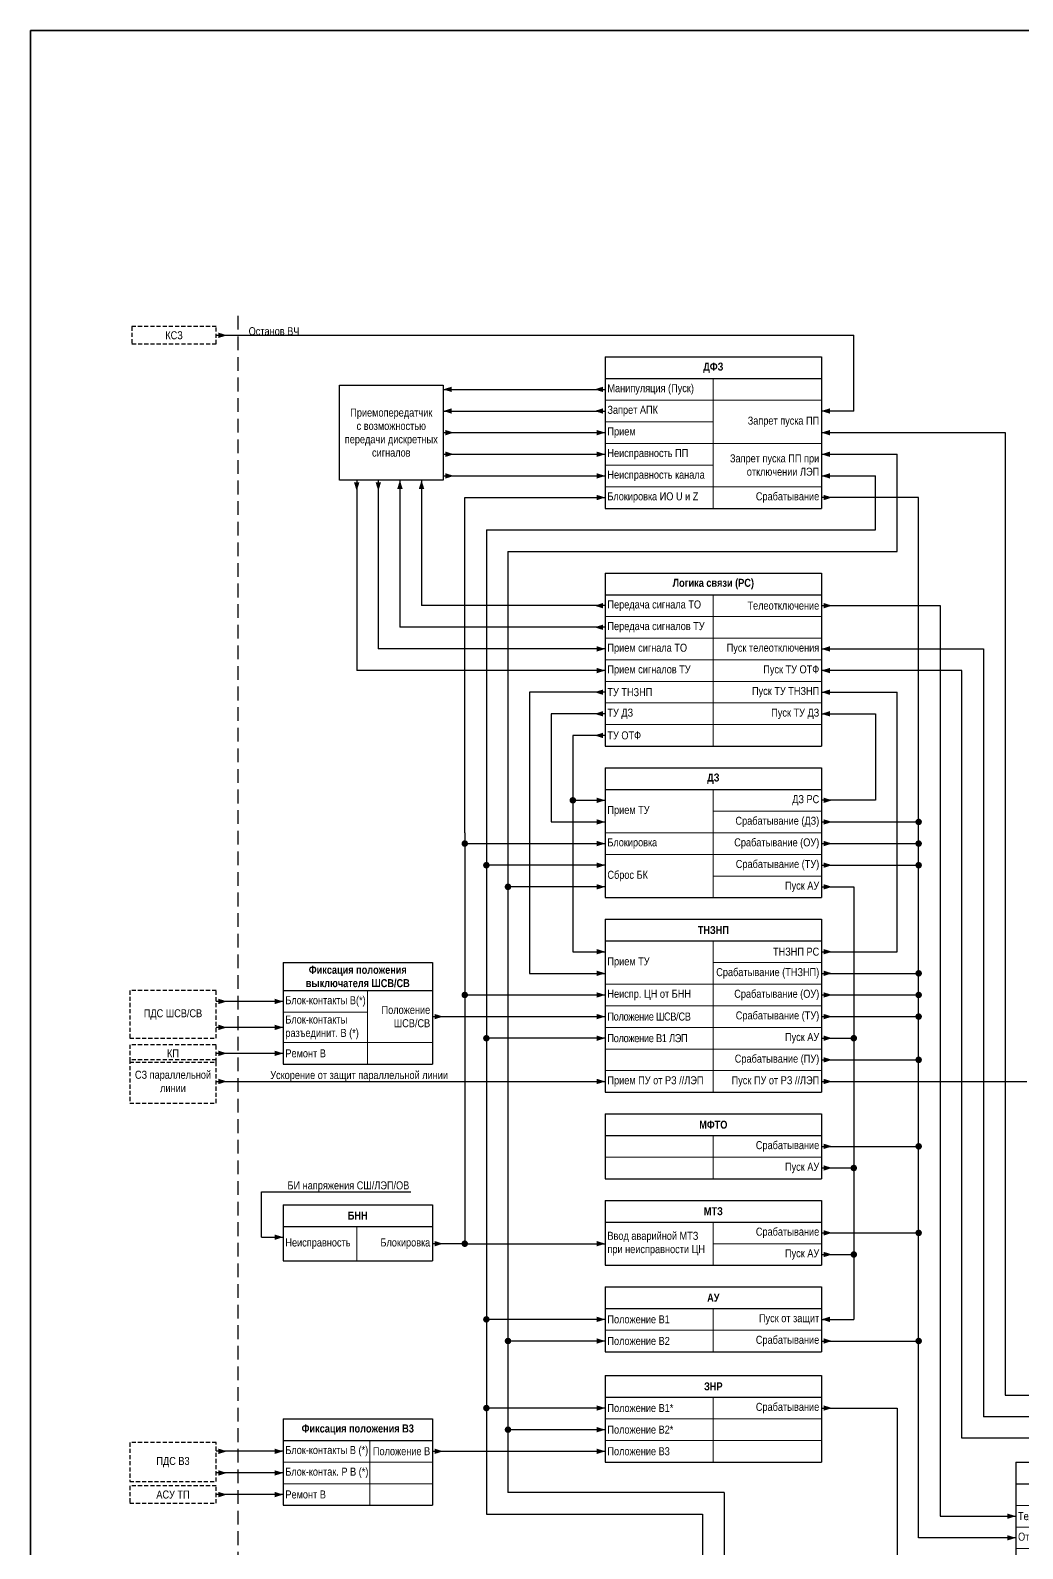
# Model space of a CAD drawing. Header units: millimetres. Extents: x -14593 to 14732, y -17400 to 5232.
# Drawn here: x 1999 to 2458, y -6421 to -5719 of the extents above; entities that cross this region are included whole.
import ezdxf

# ---------------------------------------------------------------- set-up
doc = ezdxf.new("R2010")
doc.units = ezdxf.units.MM
doc.linetypes.add('штриховая2', pattern=[9.525, 6.35, -3.175])
for name, color, linetype, lineweight in [('Основная', 7, 'Continuous', 30), ('Отключение_включение', 1, 'Continuous', 30), ('Цепи внешние', 84, 'Continuous', 30), ('Цепи внутренние', 5, 'Continuous', 30)]:
    doc.layers.add(name, color=color, linetype=linetype, lineweight=lineweight)
doc.layers.add('Рамка', color=8, linetype='Continuous', lineweight=35, plot=False)
doc.styles.add('Narrow', font='ARIALN.TTF')
doc.styles.add('Табл дан', font='ARIALN.TTF')
doc.styles.add('Табл загол', font='ARIALNB.TTF')

# ---------------------------------------------------------------- blocks, each defined once
blk = doc.blocks.new('*T362')
at = {"layer": 'Основная', "color": 0, "linetype": 'ByBlock', "lineweight": -2, "transparency": 16777216}
for p, q in [((0, 0), (100, 0)), ((0, 0), (0, -10)), ((100, 0), (100, -10))]:
    blk.add_line(p, q, dxfattribs=at)
at = {"layer": 'Основная', "color": 0, "linetype": 'ByBlock', "lineweight": 30, "transparency": 16777216}
for p, q in [((0, -10), (100, -10)), ((0, -10), (0, -60)), ((100, -10), (100, -60)), ((0, -60), (100, -60))]:
    blk.add_line(p, q, dxfattribs=at)
at = {"layer": 'Основная', "color": 0, "linetype": 'ByBlock', "lineweight": 18, "transparency": 16777216}
for p, q in [((50, -10), (50, -60)), ((50, -20), (100, -20)), ((0, -30), (100, -30)), ((0, -40), (100, -40)), ((50, -50), (100, -50))]:
    blk.add_line(p, q, dxfattribs=at)
at = {"layer": 'Основная', "color": 0, "transparency": 16777216, "char_height": 3.7}
for s, insert, width, attachment_point, style in [('{\\C256;ДЗ}', (50, -5), 97, 5, 'Табл загол'), ('ДЗ РС', (99, -15), 48, 6, 'Табл дан'), ('Прием ТУ', (1, -20), 48, 4, 'Табл дан'), ('Срабатывание (ДЗ)', (99, -25), 48, 6, 'Табл дан'), ('{\\C256;Блокировка}', (1, -35), 48, 4, 'Табл дан'), ('Срабатывание (ОУ)', (99, -35), 48, 6, 'Табл дан'), ('Сброс БК', (1, -50), 48, 4, 'Табл дан'), ('Срабатывание (ТУ)', (99, -45), 48, 6, 'Табл дан'), ('Пуск АУ', (99, -55), 48, 6, 'Табл дан')]:
    blk.add_mtext(s, dxfattribs=dict(at, insert=insert, width=width, attachment_point=attachment_point, style=style))
blk = doc.blocks.new('*T363')
at = {"layer": 'Основная', "color": 0, "linetype": 'ByBlock', "lineweight": -2, "transparency": 16777216}
for p, q in [((0, 0), (100, 0)), ((0, 0), (0, -10)), ((100, 0), (100, -10))]:
    blk.add_line(p, q, dxfattribs=at)
at = {"layer": 'Основная', "color": 0, "linetype": 'ByBlock', "lineweight": 30, "transparency": 16777216}
for p, q in [((0, -10), (100, -10)), ((0, -10), (0, -30)), ((100, -10), (100, -30)), ((0, -30), (100, -30))]:
    blk.add_line(p, q, dxfattribs=at)
at = {"layer": 'Основная', "color": 0, "linetype": 'ByBlock', "lineweight": 18, "transparency": 16777216}
for p, q in [((50, -10), (50, -30)), ((0, -20), (100, -20))]:
    blk.add_line(p, q, dxfattribs=at)
at = {"layer": 'Основная', "color": 0, "transparency": 16777216, "char_height": 3.7}
for s, insert, width, attachment_point, style in [('{\\C256;МФТО}', (50, -5), 97, 5, 'Табл загол'), ('Срабатывание ', (99, -15), 48, 6, 'Табл дан'), ('Пуск АУ', (99, -25), 48, 6, 'Табл дан')]:
    blk.add_mtext(s, dxfattribs=dict(at, insert=insert, width=width, attachment_point=attachment_point, style=style))
blk = doc.blocks.new('*T364')
at = {"layer": 'Основная', "color": 0, "linetype": 'ByBlock', "lineweight": -2, "transparency": 16777216}
for p, q in [((0, 0), (100, 0)), ((0, 0), (0, -10)), ((100, 0), (100, -10))]:
    blk.add_line(p, q, dxfattribs=at)
at = {"layer": 'Основная', "color": 0, "linetype": 'ByBlock', "lineweight": 30, "transparency": 16777216}
for p, q in [((0, -10), (100, -10)), ((0, -10), (0, -30)), ((100, -10), (100, -30)), ((0, -30), (100, -30))]:
    blk.add_line(p, q, dxfattribs=at)
at = {"layer": 'Основная', "color": 0, "linetype": 'ByBlock', "lineweight": 18, "transparency": 16777216}
for p, q in [((50, -10), (50, -30)), ((50, -20), (100, -20))]:
    blk.add_line(p, q, dxfattribs=at)
at = {"layer": 'Основная', "color": 0, "transparency": 16777216, "char_height": 3.7}
for s, insert, width, attachment_point, style in [('{\\C256;МТЗ}', (50, -5), 97, 5, 'Табл загол'), ('Срабатывание', (99, -15), 48, 6, 'Табл дан'), ('Ввод аварийной МТЗ при неисправности ЦН', (1, -20), 48, 4, 'Табл дан'), ('Пуск АУ', (99, -25), 48, 6, 'Табл дан')]:
    blk.add_mtext(s, dxfattribs=dict(at, insert=insert, width=width, attachment_point=attachment_point, style=style))
blk = doc.blocks.new('*T365')
at = {"layer": 'Основная', "color": 0, "linetype": 'ByBlock', "lineweight": -2, "transparency": 16777216}
for p, q in [((0, 0), (100, 0)), ((0, 0), (0, -10)), ((100, 0), (100, -10))]:
    blk.add_line(p, q, dxfattribs=at)
at = {"layer": 'Основная', "color": 0, "linetype": 'ByBlock', "lineweight": 30, "transparency": 16777216}
for p, q in [((0, -10), (100, -10)), ((0, -10), (0, -30)), ((100, -10), (100, -30)), ((0, -30), (100, -30))]:
    blk.add_line(p, q, dxfattribs=at)
at = {"layer": 'Основная', "color": 0, "linetype": 'ByBlock', "lineweight": 18, "transparency": 16777216}
for p, q in [((50, -10), (50, -30)), ((0, -20), (100, -20))]:
    blk.add_line(p, q, dxfattribs=at)
at = {"layer": 'Основная', "color": 0, "transparency": 16777216, "char_height": 3.7}
for s, insert, width, attachment_point, style in [('{\\C256;АУ}', (50, -5), 97, 5, 'Табл загол'), ('Положение В1', (1, -15), 48, 4, 'Табл дан'), ('Пуск от защит', (99, -15), 48, 6, 'Табл дан'), ('Положение В2', (1, -25), 48, 4, 'Табл дан'), ('Срабатывание', (99, -25), 48, 6, 'Табл дан')]:
    blk.add_mtext(s, dxfattribs=dict(at, insert=insert, width=width, attachment_point=attachment_point, style=style))
blk = doc.blocks.new('*T366')
at = {"layer": 'Основная', "color": 0, "linetype": 'ByBlock', "lineweight": -2, "transparency": 16777216}
for p, q in [((0, 0), (100, 0)), ((0, 0), (0, -10)), ((100, 0), (100, -10))]:
    blk.add_line(p, q, dxfattribs=at)
at = {"layer": 'Основная', "color": 0, "linetype": 'ByBlock', "lineweight": 30, "transparency": 16777216}
for p, q in [((0, -10), (100, -10)), ((0, -10), (0, -40)), ((100, -10), (100, -40)), ((0, -40), (100, -40))]:
    blk.add_line(p, q, dxfattribs=at)
at = {"layer": 'Основная', "color": 0, "linetype": 'ByBlock', "lineweight": 18, "transparency": 16777216}
for p, q in [((50, -10), (50, -40)), ((0, -20), (100, -20)), ((0, -30), (100, -30))]:
    blk.add_line(p, q, dxfattribs=at)
at = {"layer": 'Основная', "color": 0, "transparency": 16777216, "char_height": 3.7}
for s, insert, width, attachment_point, style in [('{\\C256;ЗНР}', (50, -5), 97, 5, 'Табл загол'), ('\\A1;Положение В1*', (1, -15), 48, 4, 'Табл дан'), ('Срабатывание', (99, -15), 48, 6, 'Табл дан'), ('\\A1;Положение В2*', (1, -25), 48, 4, 'Табл дан'), ('\\A1;Положение В3', (1, -35), 48, 4, 'Табл дан')]:
    blk.add_mtext(s, dxfattribs=dict(at, insert=insert, width=width, attachment_point=attachment_point, style=style))
blk = doc.blocks.new('Point')
at = {"layer": 'Основная', "color": 0, "const_width": 1.5}
blk.add_lwpolyline([(-0.75, 0, 1), (0.75, 0, 1)], format="xyb", close=True, dxfattribs=at)
blk = doc.blocks.new('*T367')
at = {"layer": 'Основная', "color": 0, "linetype": 'ByBlock', "lineweight": -2, "transparency": 16777216}
for p, q in [((0, 0), (100, 0)), ((0, 0), (0, -10)), ((100, 0), (100, -10))]:
    blk.add_line(p, q, dxfattribs=at)
at = {"layer": 'Основная', "color": 0, "linetype": 'ByBlock', "lineweight": 30, "transparency": 16777216}
for p, q in [((0, -10), (100, -10)), ((0, -10), (0, -70)), ((100, -10), (100, -70)), ((0, -70), (100, -70))]:
    blk.add_line(p, q, dxfattribs=at)
at = {"layer": 'Основная', "color": 0, "linetype": 'ByBlock', "lineweight": 18, "transparency": 16777216}
for p, q in [((50, -10), (50, -70)), ((0, -20), (100, -20)), ((0, -30), (100, -30)), ((0, -40), (100, -40)), ((0, -50), (100, -50)), ((50, -60), (100, -60))]:
    blk.add_line(p, q, dxfattribs=at)
at = {"layer": 'Основная', "color": 0, "transparency": 16777216, "char_height": 3.7}
for s, insert, width, attachment_point, style in [('{\\C256;Логика отключения}', (50, -5), 97, 5, 'Табл загол'), ('Пуск ТУ ОТФ', (99, -15), 48, 6, 'Табл дан'), ('Телеотключение', (1, -25), 48, 4, 'Табл дан'), ('Пуск ТО', (99, -25), 48, 6, 'Табл дан'), ('{\\C256;Отключение от защит}', (1, -35), 48, 4, 'Табл дан'), ('Останов ВЧ', (99, -35), 48, 6, 'Табл дан'), ('Отключение от ЗНР', (1, -45), 48, 4, 'Табл дан'), ('Отключение', (99, -45), 48, 6, 'Табл дан'), ('Запрет АПВ', (99, -55), 48, 6, 'Табл дан'), ('Отключение от УРОВ', (1, -60), 48, 4, 'Табл дан')]:
    blk.add_mtext(s, dxfattribs=dict(at, insert=insert, width=width, attachment_point=attachment_point, style=style))
blk = doc.blocks.new('*T368')
at = {"layer": 'Основная', "color": 0, "linetype": 'ByBlock', "lineweight": -2, "transparency": 16777216}
for p, q in [((0, 0), (69, 0)), ((0, 0), (0, -10)), ((69, 0), (69, -10))]:
    blk.add_line(p, q, dxfattribs=at)
at = {"layer": 'Основная', "color": 0, "linetype": 'ByBlock', "lineweight": 30, "transparency": 16777216}
for p, q in [((0, -10), (69, -10)), ((0, -10), (0, -26)), ((69, -10), (69, -26)), ((0, -26), (69, -26))]:
    blk.add_line(p, q, dxfattribs=at)
at = {"layer": 'Основная', "color": 0, "linetype": 'ByBlock', "lineweight": 18, "transparency": 16777216}
blk.add_line((34, -10), (34, -26), dxfattribs=at)
at = {"layer": 'Основная', "color": 0, "transparency": 16777216, "char_height": 3.7}
for s, insert, width, attachment_point, style in [('{\\C256;БНН}', (34.5, -5), 66, 5, 'Табл загол'), ('Неисправность', (1, -18), 32, 4, 'Табл дан'), ('Блокировка', (68, -18), 33, 6, 'Табл дан')]:
    blk.add_mtext(s, dxfattribs=dict(at, insert=insert, width=width, attachment_point=attachment_point, style=style))
blk = doc.blocks.new('*T372')
at = {"layer": 'Основная', "color": 0, "linetype": 'ByBlock', "lineweight": -2, "transparency": 16777216}
for p, q in [((0, 0), (100, 0)), ((0, 0), (0, -10)), ((100, 0), (100, -10))]:
    blk.add_line(p, q, dxfattribs=at)
at = {"layer": 'Основная', "color": 0, "linetype": 'ByBlock', "lineweight": 30, "transparency": 16777216}
for p, q in [((0, -10), (100, -10)), ((0, -10), (0, -80)), ((100, -10), (100, -80)), ((0, -80), (100, -80))]:
    blk.add_line(p, q, dxfattribs=at)
at = {"layer": 'Основная', "color": 0, "linetype": 'ByBlock', "lineweight": 18, "transparency": 16777216}
for p, q in [((50, -10), (50, -80)), ((50, -20), (100, -20)), ((0, -30), (100, -30)), ((0, -40), (100, -40)), ((0, -50), (100, -50)), ((0, -60), (100, -60)), ((0, -70), (100, -70))]:
    blk.add_line(p, q, dxfattribs=at)
at = {"layer": 'Основная', "color": 0, "transparency": 16777216, "char_height": 3.7}
for s, insert, width, attachment_point, style in [('{\\C256;ТНЗНП}', (50, -5), 97, 5, 'Табл загол'), ('ТНЗНП РС', (99, -15), 48, 6, 'Табл дан'), ('Прием ТУ', (1, -20), 48, 4, 'Табл дан'), ('Срабатывание ({\\C256;ТНЗНП)}', (99, -25), 48, 6, 'Табл дан'), ('{\\C256;Неиспр. ЦН от БНН }', (1, -35), 48, 4, 'Табл дан'), ('Срабатывание (ОУ)', (99, -35), 48, 6, 'Табл дан'), ('{\\T0.95;Положение ШСВ/СВ}', (1, -45), 48, 4, 'Табл дан'), ('Срабатывание (ТУ)', (99, -45), 48, 6, 'Табл дан'), ('{\\T0.95;Положение В1 ЛЭП}', (1, -55), 48, 4, 'Табл дан'), ('Пуск АУ', (99, -55), 48, 6, 'Табл дан'), ('Срабатывание (ПУ)', (99, -65), 48, 6, 'Табл дан'), ('Прием ПУ от РЗ //ЛЭП', (1, -75), 48, 4, 'Табл дан'), ('Пуск ПУ от РЗ //ЛЭП', (99, -75), 48, 6, 'Табл дан')]:
    blk.add_mtext(s, dxfattribs=dict(at, insert=insert, width=width, attachment_point=attachment_point, style=style))
blk = doc.blocks.new('*T373')
at = {"layer": 'Основная', "color": 0, "linetype": 'ByBlock', "lineweight": -2, "transparency": 16777216}
for p, q in [((0, 0), (100, 0)), ((0, 0), (0, -10)), ((100, 0), (100, -10))]:
    blk.add_line(p, q, dxfattribs=at)
at = {"layer": 'Основная', "color": 0, "linetype": 'ByBlock', "lineweight": 30, "transparency": 16777216}
for p, q in [((0, -10), (100, -10)), ((0, -10), (0, -80)), ((100, -10), (100, -80)), ((0, -80), (100, -80))]:
    blk.add_line(p, q, dxfattribs=at)
at = {"layer": 'Основная', "color": 0, "linetype": 'ByBlock', "lineweight": 18, "transparency": 16777216}
for p, q in [((50, -10), (50, -80)), ((0, -20), (100, -20)), ((0, -30), (100, -30)), ((0, -40), (100, -40)), ((0, -50), (100, -50)), ((0, -60), (100, -60)), ((0, -70), (100, -70))]:
    blk.add_line(p, q, dxfattribs=at)
at = {"layer": 'Основная', "color": 0, "transparency": 16777216, "char_height": 3.7}
for s, insert, width, attachment_point, style in [('Логика связи (РС)', (50, -5), 97, 5, 'Табл загол'), ('Передача сигнала ТО ', (1, -15), 48, 4, 'Табл дан'), ('Телеотключение', (99, -15), 48, 6, 'Табл дан'), ('Передача сигналов ТУ', (1, -25), 48, 4, 'Табл дан'), ('Прием сигнала ТО ', (1, -35), 48, 4, 'Табл дан'), ('Пуск телеотключения', (99, -35), 48, 6, 'Табл дан'), ('Прием сигналов ТУ', (1, -45), 48, 4, 'Табл дан'), ('Пуск ТУ ОТФ', (99, -45), 48, 6, 'Табл дан'), ('ТУ ТНЗНП', (1, -55), 48, 4, 'Табл дан'), ('Пуск ТУ ТНЗНП', (99, -55), 48, 6, 'Табл дан'), ('ТУ ДЗ', (1, -65), 48, 4, 'Табл дан'), ('Пуск ТУ ДЗ', (99, -65), 48, 6, 'Табл дан'), ('ТУ ОТФ', (1, -75), 48, 4, 'Табл дан')]:
    blk.add_mtext(s, dxfattribs=dict(at, insert=insert, width=width, attachment_point=attachment_point, style=style))
blk = doc.blocks.new('*T374')
at = {"layer": 'Основная', "color": 0, "linetype": 'ByBlock', "lineweight": -2, "transparency": 16777216}
for p, q in [((0, 0), (100, 0)), ((0, 0), (0, -10)), ((100, 0), (100, -10))]:
    blk.add_line(p, q, dxfattribs=at)
at = {"layer": 'Основная', "color": 0, "linetype": 'ByBlock', "lineweight": 30, "transparency": 16777216}
for p, q in [((0, -10), (100, -10)), ((0, -10), (0, -70)), ((100, -10), (100, -70)), ((0, -70), (100, -70))]:
    blk.add_line(p, q, dxfattribs=at)
at = {"layer": 'Основная', "color": 0, "linetype": 'ByBlock', "lineweight": 18, "transparency": 16777216}
for p, q in [((50, -10), (50, -70)), ((0, -20), (100, -20)), ((0, -30), (50, -30)), ((0, -40), (100, -40)), ((0, -50), (50, -50)), ((0, -60), (100, -60))]:
    blk.add_line(p, q, dxfattribs=at)
at = {"layer": 'Основная', "color": 0, "transparency": 16777216, "char_height": 3.7}
for s, insert, width, attachment_point, style in [('ДФЗ', (50, -5), 97, 5, 'Табл загол'), ('{\\C256;Манипуляция (Пуск)\\P}', (1, -15), 48, 4, 'Табл дан'), ('{\\C256;Запрет АПК\\P}', (1, -25), 48, 4, 'Табл дан'), ('{\\C256;Запрет пуска ПП\\P}', (99, -30), 48, 6, 'Табл дан'), ('{\\C256;Прием\\P}', (1, -35), 48, 4, 'Табл дан'), ('{\\C256;Неисправность ПП\\P}', (1, -45), 48, 4, 'Табл дан'), ('{\\C256;Запрет пуска ПП при отключении ЛЭП}', (99, -50), 48, 6, 'Табл дан'), ('{\\C256;Неисправность канала\\P}', (1, -55), 48, 4, 'Табл дан'), ('Блокировка ИО U и Z', (1, -65), 48, 4, 'Табл дан'), ('Срабатывание ', (99, -65), 48, 6, 'Табл дан')]:
    blk.add_mtext(s, dxfattribs=dict(at, insert=insert, width=width, attachment_point=attachment_point, style=style))
blk = doc.blocks.new('*T375')
at = {"layer": 'Основная', "color": 0, "linetype": 'ByBlock', "lineweight": -2, "transparency": 16777216}
for p, q in [((0, 0), (69, 0)), ((0, 0), (0, -12.99)), ((69, 0), (69, -12.99))]:
    blk.add_line(p, q, dxfattribs=at)
at = {"layer": 'Основная', "color": 0, "linetype": 'ByBlock', "lineweight": 30, "transparency": 16777216}
for p, q in [((0, -12.99), (69, -12.99)), ((0, -12.99), (0, -47.01)), ((69, -12.99), (69, -47.01)), ((0, -47.01), (69, -47.01))]:
    blk.add_line(p, q, dxfattribs=at)
at = {"layer": 'Основная', "color": 0, "linetype": 'ByBlock', "lineweight": 18, "transparency": 16777216}
for p, q in [((39, -12.99), (39, -47.01)), ((0, -22.99), (39, -22.99)), ((0, -37.01), (69, -37.01))]:
    blk.add_line(p, q, dxfattribs=at)
at = {"layer": 'Основная', "color": 0, "transparency": 16777216, "char_height": 3.7}
for s, insert, width, attachment_point, style in [('Фиксация положения выключателя ШСВ/СВ', (34.5, -6.5), 66, 5, 'Табл загол'), ('Блок-контакты В(*)', (1, -17.99), 37, 4, 'Табл дан'), ('\\A1;Положение {\\A0;\\C256;ШСВ/СВ}', (68, -25), 28, 6, 'Табл дан'), ('Блок-контакты разъединит. В (*)', (1, -30), 37, 4, 'Табл дан'), ('Ремонт В', (1, -42.01), 37, 4, 'Табл дан')]:
    blk.add_mtext(s, dxfattribs=dict(at, insert=insert, width=width, attachment_point=attachment_point, style=style))
blk = doc.blocks.new('*T361')
at = {"layer": 'Основная', "color": 0, "linetype": 'ByBlock', "lineweight": -2, "transparency": 16777216}
for p, q in [((0, 0), (69, 0)), ((0, 0), (0, -10)), ((69, 0), (69, -10))]:
    blk.add_line(p, q, dxfattribs=at)
at = {"layer": 'Основная', "color": 0, "linetype": 'ByBlock', "lineweight": 30, "transparency": 16777216}
for p, q in [((0, -10), (69, -10)), ((0, -10), (0, -40)), ((69, -10), (69, -40)), ((0, -40), (69, -40))]:
    blk.add_line(p, q, dxfattribs=at)
at = {"layer": 'Основная', "color": 0, "linetype": 'ByBlock', "lineweight": 18, "transparency": 16777216}
for p, q in [((40, -10), (40, -40)), ((0, -20), (69, -20)), ((0, -30), (69, -30))]:
    blk.add_line(p, q, dxfattribs=at)
at = {"layer": 'Основная', "color": 0, "transparency": 16777216, "char_height": 3.7}
for s, insert, width, attachment_point, style in [('Фиксация положения В3', (34.5, -5), 66, 5, 'Табл загол'), ('Блок-контакты В (*)', (1, -15), 38, 4, 'Табл дан'), ('\\A1;Положение В', (68, -15), 27, 6, 'Табл дан'), ('Блок-контак. Р В (*)', (1, -25), 38, 4, 'Табл дан'), ('Ремонт В', (1, -35), 38, 4, 'Табл дан')]:
    blk.add_mtext(s, dxfattribs=dict(at, insert=insert, width=width, attachment_point=attachment_point, style=style))

msp = doc.modelspace()

# ---------------------------------------------------------------- linework, layer by layer
at = {"layer": 'Основная', "color": 5}
for points in [[(2320, -6395), (2220, -6395)], [(2210, -6405), (2310, -6405)]]:
    msp.add_lwpolyline(points, dxfattribs=at)
at = {"layer": 'Отключение_включение', "ltscale": 0.3}
for points in [[(2160, -5932, 0, 2.5, 0), (2160, -5928, 0, 0, 0)], [(2180, -5927, 0, 2.5, 0), (2180, -5931, 0, 0, 0)], [(2370, -5935, 0, 2.5, 0), (2366, -5935, 0, 0, 0)], [(2260, -5985, 0, 2.5, 0), (2264, -5985, 0, 0, 0)], [(2370, -5985, 0, 2.5, 0), (2366, -5985, 0, 0, 0)], [(2265, -6005, 0, 2.5, 0), (2261, -6005, 0, 0, 0)], [(2365, -6005, 0, 2.5, 0), (2369, -6005, 0, 0, 0)], [(2365, -6005, 0, 2.5, 0), (2369, -6005, 0, 0, 0)], [(2370, -6085, 0, 2.5, 0), (2366, -6085, 0, 0, 0)], [(2370, -6095, 0, 2.5, 0), (2366, -6095, 0, 0, 0)], [(2370, -6105, 0, 2.5, 0), (2366, -6105, 0, 0, 0)], [(2370, -6155, 0, 2.5, 0), (2366, -6155, 0, 0, 0)], [(2370, -6165, 0, 2.5, 0), (2366, -6165, 0, 0, 0)], [(2370, -6175, 0, 2.5, 0), (2366, -6175, 0, 0, 0)], [(2370, -6195, 0, 2.5, 0), (2366, -6195, 0, 0, 0)], [(2370, -6235, 0, 2.5, 0), (2366, -6235, 0, 0, 0)], [(2370, -6275, 0, 2.5, 0), (2366, -6275, 0, 0, 0)], [(2370, -6325, 0, 2.5, 0), (2366, -6325, 0, 0, 0)], [(2370, -6356, 0, 2.5, 0), (2366, -6356, 0, 0, 0)], [(2455, -6406, 0, 2.5, 0), (2451, -6406, 0, 0, 0)], [(2455, -6416, 0, 2.5, 0), (2451, -6416, 0, 0, 0)]]:
    msp.add_lwpolyline(points, format="xyseb", dxfattribs=at)
at = {"layer": 'Отключение_включение'}
for points in [[(2160, -5927), (2160, -6005)], [(2180, -5927), (2180, -5985)], [(2365, -6085), (2410, -6085)], [(2365, -6095), (2410, -6095)], [(2365, -6105), (2410, -6105)], [(2365, -6175), (2410, -6175)], [(2365, -6195), (2410, -6195)], [(2400, -6356), (2400, -6426)]]:
    msp.add_lwpolyline(points, dxfattribs=at)
at = {"layer": 'Отключение_включение', "ltscale": 0.3}
for points in [[(2410, -5935), (2365, -5935)], [(2410, -6416), (2410, -5935)], [(2265, -5985), (2180, -5985)], [(2365, -5985), (2420, -5985)], [(2420, -5985), (2420, -6406)], [(2265, -6005), (2160, -6005)], [(2365, -6005), (2440, -6005)], [(2440, -6005), (2440, -6360)], [(2365, -6155), (2410, -6155)], [(2365, -6165), (2410, -6165), (2410, -6165)], [(2365, -6235), (2410, -6235)], [(2365, -6275), (2410, -6275)], [(2365, -6325), (2410, -6325)], [(2365, -6356), (2400, -6356)], [(2580, -6360), (2440, -6360)], [(2420, -6406), (2455, -6406)], [(2455, -6416), (2410, -6416)]]:
    msp.add_lwpolyline(points, dxfattribs=at)
at = {"layer": 'Рамка', "color": 1}
msp.add_lwpolyline([(1999, -5719), (2733, -5719), (2733, -7016), (1999, -7016)], close=True, dxfattribs=at)
at = {"layer": 'Цепи внешние', "linetype": 'штриховая2', "ltscale": 0.3}
for points in [[(2085, -5856), (2046, -5856), (2046, -5864), (2085, -5864)], [(2085, -6163), (2045, -6163), (2045, -6185), (2085, -6185)], [(2085, -6188), (2045, -6188), (2045, -6196), (2085, -6196)], [(2085, -6195), (2045, -6195), (2045, -6215), (2085, -6215)], [(2085, -6372), (2045, -6372), (2045, -6390), (2085, -6390)], [(2085, -6392), (2045, -6392), (2045, -6400), (2085, -6400)]]:
    msp.add_lwpolyline(points, close=True, dxfattribs=at)
at = {"layer": 'Цепи внешние', "ltscale": 0.3}
for points in [[(2090, -5860, 0, 2.5, 0), (2086, -5860, 0, 0, 0)], [(2365, -5895, 0, 2.5, 0), (2369, -5895, 0, 0, 0)], [(2090, -6168, 0, 2.5, 0), (2086, -6168, 0, 0, 0)], [(2116, -6168, 0, 2.5, 0), (2112, -6168, 0, 0, 0)], [(2090, -6180, 0, 2.5, 0), (2086, -6180, 0, 0, 0)], [(2116, -6180, 0, 2.5, 0), (2112, -6180, 0, 0, 0)], [(2090, -6192, 0, 2.5, 0), (2086, -6192, 0, 0, 0)], [(2116, -6192, 0, 2.5, 0), (2112, -6192, 0, 0, 0)], [(2090, -6205, 0, 2.5, 0), (2086, -6205, 0, 0, 0)], [(2265, -6205, 0, 2.5, 0), (2261, -6205, 0, 0, 0)], [(2370, -6205, 0, 2.5, 0), (2366, -6205, 0, 0, 0)], [(2090, -6376, 0, 2.5, 0), (2086, -6376, 0, 0, 0)], [(2116, -6376, 0, 2.5, 0), (2112, -6376, 0, 0, 0)], [(2090, -6386, 0, 2.5, 0), (2086, -6386, 0, 0, 0)], [(2116, -6386, 0, 2.5, 0), (2112, -6386, 0, 0, 0)], [(2090, -6396, 0, 2.5, 0), (2086, -6396, 0, 0, 0)], [(2116, -6396, 0, 2.5, 0), (2112, -6396, 0, 0, 0)]]:
    msp.add_lwpolyline(points, format="xyseb", dxfattribs=at)
at = {"layer": 'Цепи внешние'}
for points in [[(2085, -5860), (2380, -5860)], [(2380, -5895), (2380, -5860)], [(2380, -5895), (2365, -5895)], [(2116, -6168), (2085, -6168)], [(2116, -6180), (2085, -6180)], [(2116, -6192), (2085, -6192)], [(2085, -6205), (2265, -6205)], [(2365, -6205), (2460, -6205)], [(2116, -6376), (2085, -6376)], [(2116, -6386), (2085, -6386)], [(2116, -6396), (2085, -6396)]]:
    msp.add_lwpolyline(points, dxfattribs=at)
at = {"layer": 'Цепи внутренние', "linetype": 'штриховая2'}
msp.add_lwpolyline([(2095, -5851), (2095, -6716)], dxfattribs=at)
at = {"layer": 'Цепи внутренние'}
msp.add_lwpolyline([(2142, -5883), (2190, -5883), (2190, -5927), (2142, -5927)], close=True, dxfattribs=at)
at = {"layer": 'Цепи внутренние', "ltscale": 0.3}
for points in [[(2190, -5885, 0, 2.5, 0), (2194, -5885, 0, 0, 0)], [(2260, -5885, 0, 2.5, 0), (2264, -5885, 0, 0, 0)], [(2190, -5895, 0, 2.5, 0), (2194, -5895, 0, 0, 0)], [(2260, -5895, 0, 2.5, 0), (2264, -5895, 0, 0, 0)], [(2195, -5905, 0, 2.5, 0), (2191, -5905, 0, 0, 0)], [(2265, -5905, 0, 2.5, 0), (2261, -5905, 0, 0, 0)], [(2365, -5905, 0, 2.5, 0), (2369, -5905, 0, 0, 0)], [(2195, -5915, 0, 2.5, 0), (2191, -5915, 0, 0, 0)], [(2265, -5915, 0, 2.5, 0), (2261, -5915, 0, 0, 0)], [(2365, -5915, 0, 2.5, 0), (2369, -5915, 0, 0, 0)], [(2195, -5925, 0, 2.5, 0), (2191, -5925, 0, 0, 0)], [(2265, -5925, 0, 2.5, 0), (2261, -5925, 0, 0, 0)], [(2365, -5925, 0, 2.5, 0), (2369, -5925, 0, 0, 0)], [(2150, -5932, 0, 2.5, 0), (2150, -5928, 0, 0, 0)], [(2170, -5927, 0, 2.5, 0), (2170, -5931, 0, 0, 0)], [(2265, -5935, 0, 2.5, 0), (2261, -5935, 0, 0, 0)], [(2260, -5995, 0, 2.5, 0), (2264, -5995, 0, 0, 0)], [(2265, -6015, 0, 2.5, 0), (2261, -6015, 0, 0, 0)], [(2365, -6015, 0, 2.5, 0), (2369, -6015, 0, 0, 0)], [(2260, -6025, 0, 2.5, 0), (2264, -6025, 0, 0, 0)], [(2365, -6025, 0, 2.5, 0), (2369, -6025, 0, 0, 0)], [(2260, -6035, 0, 2.5, 0), (2264, -6035, 0, 0, 0)], [(2365, -6035, 0, 2.5, 0), (2369, -6035, 0, 0, 0)], [(2260, -6045, 0, 2.5, 0), (2264, -6045, 0, 0, 0)], [(2265, -6075, 0, 2.5, 0), (2261, -6075, 0, 0, 0)], [(2370, -6075, 0, 2.5, 0), (2366, -6075, 0, 0, 0)], [(2265, -6085, 0, 2.5, 0), (2261, -6085, 0, 0, 0)], [(2265, -6095, 0, 2.5, 0), (2261, -6095, 0, 0, 0)], [(2265, -6105, 0, 2.5, 0), (2261, -6105, 0, 0, 0)], [(2265, -6115, 0, 2.5, 0), (2261, -6115, 0, 0, 0)], [(2370, -6115, 0, 2.5, 0), (2366, -6115, 0, 0, 0)], [(2265, -6145, 0, 2.5, 0), (2261, -6145, 0, 0, 0)], [(2370, -6145, 0, 2.5, 0), (2366, -6145, 0, 0, 0)], [(2265, -6155, 0, 2.5, 0), (2261, -6155, 0, 0, 0)], [(2265, -6165, 0, 2.5, 0), (2261, -6165, 0, 0, 0)], [(2190, -6175, 0, 2.5, 0), (2186, -6175, 0, 0, 0)], [(2265, -6175, 0, 2.5, 0), (2261, -6175, 0, 0, 0)], [(2265, -6185, 0, 2.5, 0), (2261, -6185, 0, 0, 0)], [(2370, -6185, 0, 2.5, 0), (2366, -6185, 0, 0, 0)], [(2370, -6245, 0, 2.5, 0), (2366, -6245, 0, 0, 0)], [(2116, -6277, 0, 2.5, 0), (2112, -6277, 0, 0, 0)], [(2190, -6280, 0, 2.5, 0), (2186, -6280, 0, 0, 0)], [(2265, -6280, 0, 2.5, 0), (2261, -6280, 0, 0, 0)], [(2370, -6285, 0, 2.5, 0), (2366, -6285, 0, 0, 0)], [(2265, -6315, 0, 2.5, 0), (2261, -6315, 0, 0, 0)], [(2365, -6315, 0, 2.5, 0), (2369, -6315, 0, 0, 0)], [(2265, -6325, 0, 2.5, 0), (2261, -6325, 0, 0, 0)], [(2265, -6356, 0, 2.5, 0), (2261, -6356, 0, 0, 0)], [(2265, -6366, 0, 2.5, 0), (2261, -6366, 0, 0, 0)], [(2190, -6376, 0, 2.5, 0), (2186, -6376, 0, 0, 0)], [(2265, -6376, 0, 2.5, 0), (2261, -6376, 0, 0, 0)]]:
    msp.add_lwpolyline(points, format="xyseb", dxfattribs=at)
at = {"layer": 'Цепи внутренние'}
for points in [[(2190, -5885), (2265, -5885)], [(2190, -5895), (2265, -5895)], [(2190, -5905), (2265, -5905)], [(2365, -5905), (2450, -5905)], [(2450, -5905), (2450, -6350)], [(2190, -5915), (2265, -5915)], [(2365, -5915), (2400, -5915)], [(2400, -5960), (2400, -5915)], [(2150, -5927), (2150, -6015)], [(2170, -5927), (2170, -5995)], [(2190, -5925), (2265, -5925)], [(2365, -5925), (2390, -5925)], [(2390, -5950), (2390, -5925)], [(2200, -5935), (2265, -5935)], [(2200, -6090), (2200, -5935)], [(2210, -5950), (2390, -5950)], [(2220, -5960), (2400, -5960)], [(2430, -6015), (2365, -6015)], [(2430, -6370), (2430, -6015)], [(2265, -6045), (2250, -6045)], [(2250, -6045), (2250, -6145)], [(2200, -6090), (2200, -6280)], [(2200, -6095), (2265, -6095)], [(2365, -6115), (2380, -6115)], [(2380, -6115), (2380, -6315)], [(2200, -6165), (2265, -6165)], [(2185, -6175), (2265, -6175)], [(2365, -6185), (2380, -6185)], [(2106, -6256), (2175, -6256)], [(2106, -6277), (2106, -6256)], [(2106, -6277), (2116, -6277)], [(2200, -6280), (2265, -6280)], [(2450, -6350), (2590, -6350)], [(2570, -6370), (2430, -6370)], [(2185, -6376), (2265, -6376)]]:
    msp.add_lwpolyline(points, dxfattribs=at)
at = {"layer": 'Цепи внутренние', "ltscale": 0.3}
for points in [[(2210, -5950), (2210, -6405)], [(2220, -5960), (2220, -6395)], [(2265, -5995), (2170, -5995)], [(2265, -6015), (2150, -6015)], [(2230, -6025), (2230, -6155)], [(2265, -6025), (2230, -6025)], [(2365, -6025), (2400, -6025)], [(2400, -6145), (2400, -6025)], [(2240, -6035), (2240, -6085)], [(2265, -6035), (2240, -6035)], [(2365, -6035), (2390, -6035)], [(2390, -6035), (2390, -6075)], [(2250, -6075), (2265, -6075)], [(2390, -6075), (2365, -6075)], [(2240, -6085), (2265, -6085)], [(2265, -6105), (2210, -6105)], [(2265, -6115), (2220, -6115)], [(2250, -6145), (2265, -6145)], [(2365, -6145), (2400, -6145)], [(2230, -6155), (2265, -6155)], [(2265, -6185), (2210, -6185)], [(2365, -6245), (2380, -6245)], [(2200, -6280), (2185, -6280)], [(2365, -6285), (2380, -6285)], [(2265, -6315), (2210, -6315)], [(2365, -6315), (2380, -6315)], [(2265, -6325), (2220, -6325)], [(2265, -6356), (2210, -6356)], [(2265, -6366), (2220, -6366)], [(2320, -6395), (2320, -6769)], [(2310, -6405), (2310, -6769)]]:
    msp.add_lwpolyline(points, dxfattribs=at)

# ---------------------------------------------------------------- block references
for name, p in [('*T374', (2265, -5870)), ('*T373', (2265, -5970)), ('*T362', (2265, -6060)), ('*T372', (2265, -6130)), ('*T375', (2116, -6150.01)), ('*T363', (2265, -6220)), ('*T364', (2265, -6260)), ('*T368', (2116, -6262)), ('*T365', (2265, -6300)), ('*T366', (2265, -6341)), ('*T361', (2116, -6360.97)), ('*T367', (2455, -6381))]:
    msp.add_blockref(name, p)
at = {"layer": 'Отключение_включение'}
for p in [(2410, -6085), (2410, -6095), (2410, -6105), (2410, -6155), (2410, -6165), (2410, -6175), (2410, -6195), (2410, -6235), (2410, -6275), (2410, -6325)]:
    msp.add_blockref('Point', p, dxfattribs=at)
at = {"layer": 'Цепи внутренние'}
for p in [(2250, -6075), (2200, -6095), (2210, -6105), (2220, -6115), (2200, -6165), (2210, -6185), (2380, -6185), (2380, -6245), (2200, -6280), (2380, -6285), (2210, -6315), (2220, -6325), (2210, -6356), (2220, -6366)]:
    msp.add_blockref('Point', p, dxfattribs=at)

# ---------------------------------------------------------------- texts
at = {"layer": 'Основная', "char_height": 3.7, "style": 'Narrow'}
for s, insert, width, attachment_point in [('КСЗ', (2065.5, -5860), 39, 5), ('Останов ВЧ', (2100, -5860), 65, 7), ('Приемопередатчик\\Pс возможностью передачи дискретных сигналов', (2166, -5905), 48, 5), ('ПДС ШСВ/СВ', (2065, -6174), 40, 5), ('КП', (2065, -6192), 40, 5), ('СЗ параллельной линии', (2065, -6205), 40, 5), ('Ускорение от защит параллельной линии', (2110, -6205), 85, 7), ('БИ напряжения СШ/ЛЭП/ОВ', (2118, -6256), 57, 7), ('ПДС В3', (2065, -6381), 40, 5), ('АСУ ТП', (2065, -6396), 40, 5)]:
    msp.add_mtext(s, dxfattribs=dict(at, insert=insert, width=width, attachment_point=attachment_point))

doc.saveas('drawing.dxf')
